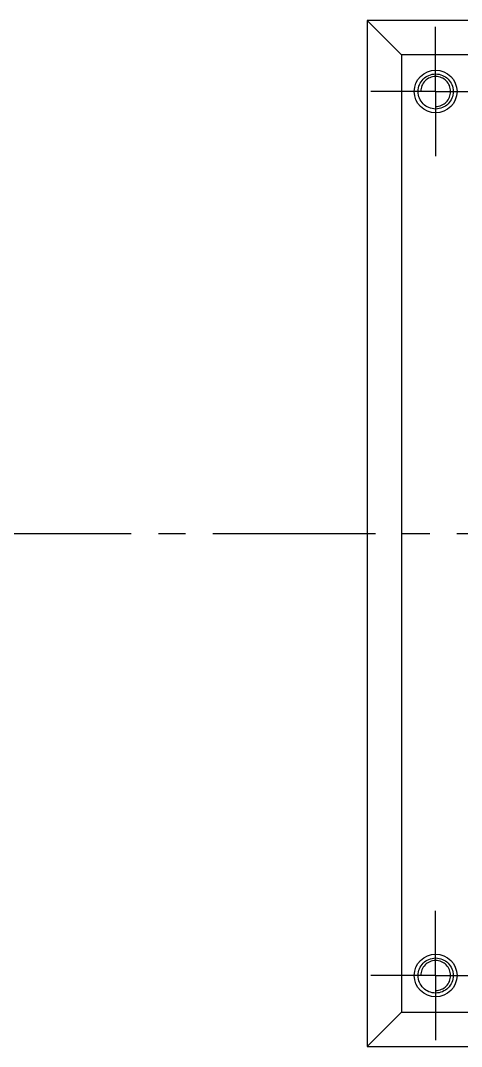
# Model space of a CAD drawing. Header units: millimetres. Extents: x -8980 to 16421, y 0 to 6237.
# Drawn here: x 3146.4 to 3198.1, y 3128.1 to 3248.1 of the extents above; entities that cross this region are included whole.
import ezdxf

# ---------------------------------------------------------------- set-up
doc = ezdxf.new("R2010")
doc.units = ezdxf.units.MM
doc.linetypes.add('CENTER2', pattern=[28.575, 19.05, -3.175, 3.175, -3.175])
doc.linetypes.add('HIDDEN2', pattern=[4.7625, 3.175, -1.5875])
for name, color, linetype in [('CE', 7, 'CENTER2'), ('D-HANDLE', 3, 'Continuous'), ('HI', 2, 'HIDDEN2')]:
    doc.layers.add(name, color=color, linetype=linetype)

# ---------------------------------------------------------------- blocks, each defined once
blk = doc.blocks.new('A$C42FF6926')
at = {"layer": 'CE', "ltscale": 15}
for p, q in [((-45, 51.7), (-45, 59.27)), ((45, 51.7), (45, 59.27)), ((-45, 51.7), (-52.57, 51.7)), ((-45, 51.7), (-45, 44.13)), ((-45, 51.7), (-37.43, 51.7)), ((45, 51.7), (37.43, 51.7)), ((45, 51.7), (45, 44.13)), ((45, 51.7), (52.57, 51.7)), ((-45, -51.7), (-45, -44.13)), ((45, -51.7), (45, -44.13)), ((-45, -51.7), (-52.57, -51.7)), ((-45, -51.7), (-45, -59.27)), ((-45, -51.7), (-37.43, -51.7)), ((45, -51.7), (37.43, -51.7)), ((45, -51.7), (45, -59.27)), ((45, -51.7), (52.57, -51.7))]:
    blk.add_line(p, q, dxfattribs=at)
at = {"layer": 'D-HANDLE', "ltscale": 15}
for p, q in [((-39, -46), (-39, 46)), ((-39, 46), (39, 46)), ((39, 46), (39, -46)), ((39, -46), (-39, -46))]:
    blk.add_line(p, q, dxfattribs=at)
for centre in [(-45, 51.7), (45, 51.7), (-45, -51.7), (45, -51.7)]:
    blk.add_circle(centre, 2.5, dxfattribs=at)

msp = doc.modelspace()

# ---------------------------------------------------------------- linework, layer by layer
at = {"color": 1, "linetype": 'CENTER2'}
msp.add_line((2968.911, 3188.097, 0), (3292.032, 3188.097, 0), dxfattribs=at)
at = {"layer": 'CE', "ltscale": 15}
for p, q in [((3195.032, 3239.797, 0), (3195.032, 3244.948, 0)), ((3195.032, 3239.797, 0), (3189.882, 3239.797, 0)), ((3195.032, 3239.797, 0), (3200.182, 3239.797, 0)), ((3195.032, 3239.797, 0), (3195.032, 3234.647, 0)), ((3195.032, 3136.397, 0), (3195.032, 3141.548, 0)), ((3195.032, 3136.397, 0), (3189.882, 3136.397, 0)), ((3195.032, 3136.397, 0), (3200.182, 3136.397, 0)), ((3195.032, 3136.397, 0), (3195.032, 3131.247, 0))]:
    msp.add_line(p, q, dxfattribs=at)
at = {"layer": 'D-HANDLE', "ltscale": 15}
for p, q in [((3187.032, 3248.097, 0), (3187.032, 3128.097, 0)), ((3191.032, 3244.097, 0), (3187.032, 3248.097, 0)), ((3293.032, 3248.097, 0), (3187.032, 3248.097, 0)), ((3191.032, 3244.097, 0), (3191.032, 3132.097, 0)), ((3289.032, 3244.097, 0), (3191.032, 3244.097, 0)), ((3191.032, 3132.097, 0), (3187.032, 3128.097, 0)), ((3191.032, 3132.097, 0), (3289.032, 3132.097, 0)), ((3187.032, 3128.097, 0), (3293.032, 3128.097, 0))]:
    msp.add_line(p, q, dxfattribs=at)
at = {"layer": 'HI', "ltscale": 15}
for centre in [(3195.032, 3239.797, 0), (3195.032, 3136.397, 0)]:
    msp.add_circle(centre, 2.05, dxfattribs=at)
for centre in [(3195.032, 3239.797, 0), (3195.032, 3136.397, 0)]:
    msp.add_arc(centre, 1.75, 270, 180, dxfattribs=at)

# ---------------------------------------------------------------- block references
msp.add_blockref('A$C42FF6926', (3240.032, 3188.097, 0))

doc.saveas('drawing.dxf')
